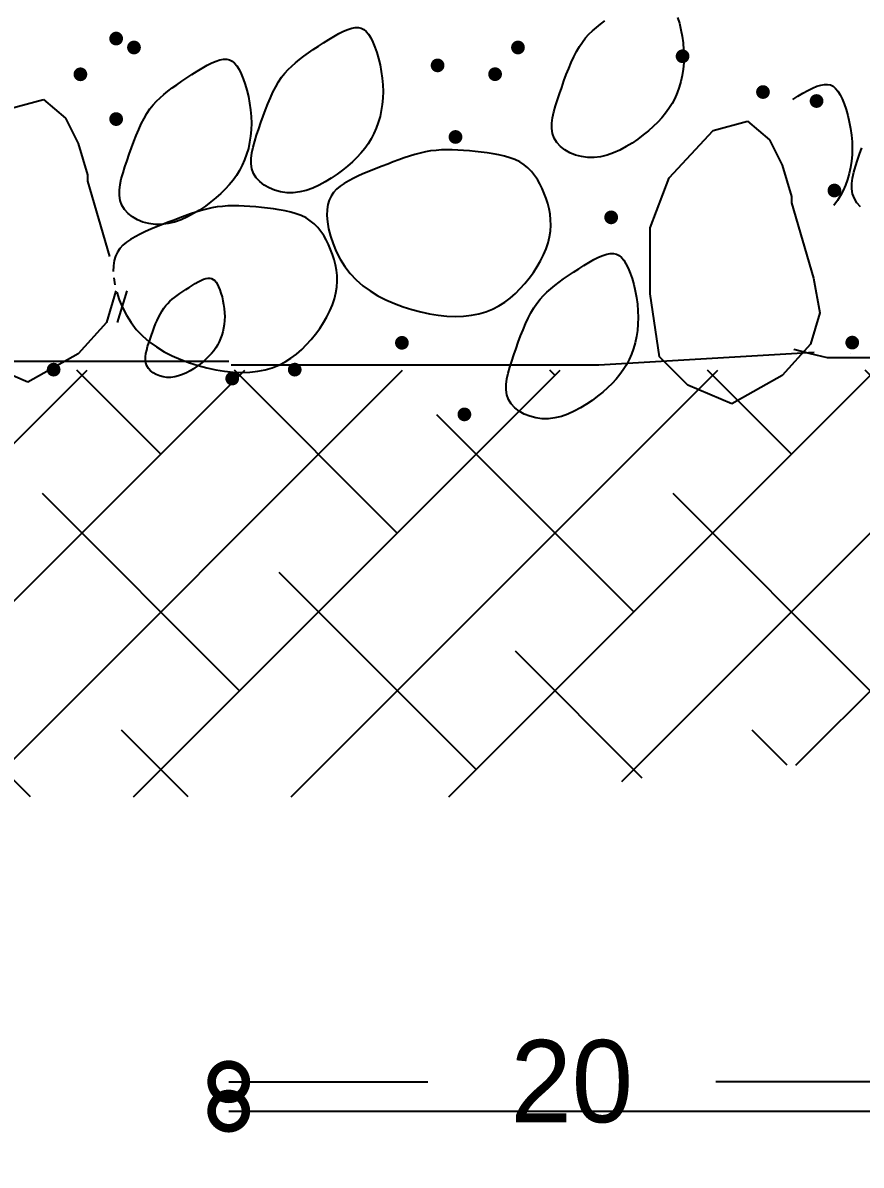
# Model space of a CAD drawing. Extents: x -6361 to -6309, y 575 to 701.
# Drawn here: x -6333.804 to -6332.582, y 651.851 to 653.515 of the extents above; entities that cross this region are included whole.
import ezdxf

# ---------------------------------------------------------------- set-up
doc = ezdxf.new("R2010")
doc.units = 0
doc.header["$MEASUREMENT"] = 0
doc.linetypes.add('CENTER', pattern=[2, 1.25, -0.25, 0.25, -0.25])
doc.layers.get('0').update_dxf_attribs({"linetype": 'CONTINUOUS'})
doc.layers.get('DEFPOINTS').update_dxf_attribs({"linetype": 'CONTINUOUS'})
for name, color, linetype in [('04', 1, 'CONTINUOUS'), ('HACTH', 8, 'CONTINUOUS'), ('SEC', 4, 'CONTINUOUS')]:
    doc.layers.add(name, color=color, linetype=linetype)
doc.dimstyles.new('OH', dxfattribs={"dimtxt": 0.12, "dimasz": 0.1, "dimexe": 0.09, "dimexo": 0.06, "dimgap": 0.1, "dimtad": 0, "dimzin": 0, "dimtxsty": 'STANDARD', "dimblk1": 'DOTSMALL', "dimblk2": 'DOTSMALL', "dimsah": 1, "dimcen": 0.09, "dimse1": 1, "dimse2": 1, "dimclrd": 8, "dimclre": 8, "dimclrt": 4, "dimazin": 3, "dimtfac": 1, "dimtix": 1, "dimtofl": 0, "dimtmove": 0, "dimatfit": 3, "dimtolj": 1, "dimtzin": 0})

# ---------------------------------------------------------------- blocks, each defined once
blk = doc.blocks.new('_DOTSMALL')
at = {"color": 0, "linetype": 'BYBLOCK', "const_width": 0.5}
blk.add_lwpolyline([(-0.0625, 0, 1), (0.0625, 0, 1)], format="xyb", close=True, dxfattribs=at)
blk = doc.blocks.new('*D34')
at = {"layer": 'DEFPOINTS', "color": 0}
for p in [(-6332.0034, 654.3015), (-6333.5034, 653.4015), (-6332.0034, 651.9294)]:
    blk.add_point(p, dxfattribs=at)
at = {"layer": 'HACTH', "color": 8}
for p, q in [((-6333.5034, 651.9294), (-6332.4293, 651.9294)), ((-6332.0034, 651.9294), (-6332.0493, 651.9294))]:
    blk.add_line(p, q, dxfattribs=at)
at = {"layer": 'HACTH', "color": 8, "xscale": 0.1, "yscale": 0.1, "zscale": 0.1, "rotation": 180}
blk.add_blockref('_DOTSMALL', (-6333.5034, 651.9294), dxfattribs=at)
at = {"layer": 'HACTH', "color": 8, "xscale": 0.1, "yscale": 0.1, "zscale": 0.1}
blk.add_blockref('_DOTSMALL', (-6332.0034, 651.9294), dxfattribs=at)
at = {"layer": 'HACTH', "color": 4, "insert": (-6332.2393, 651.9294), "char_height": 0.12, "attachment_point": 5}
blk.add_mtext('\\A1;10', dxfattribs=at)
blk = doc.blocks.new('*D35')
at = {"layer": 'DEFPOINTS', "color": 0}
for p in [(-6333.5034, 653.4015), (-6332.5034, 653.4015), (-6332.5034, 651.9722)]:
    blk.add_point(p, dxfattribs=at)
at = {"layer": 'HACTH', "color": 8}
for p, q in [((-6333.5034, 651.9722), (-6333.2134, 651.9722)), ((-6332.5034, 651.9722), (-6332.7934, 651.9722))]:
    blk.add_line(p, q, dxfattribs=at)
at = {"layer": 'HACTH', "color": 8, "xscale": 0.1, "yscale": 0.1, "zscale": 0.1, "rotation": 180}
blk.add_blockref('_DOTSMALL', (-6333.5034, 651.9722), dxfattribs=at)
at = {"layer": 'HACTH', "color": 8, "xscale": 0.1, "yscale": 0.1, "zscale": 0.1}
blk.add_blockref('_DOTSMALL', (-6332.5034, 651.9722), dxfattribs=at)
at = {"layer": 'HACTH', "color": 4, "insert": (-6333.0034, 651.9722), "char_height": 0.12, "attachment_point": 5}
blk.add_mtext('\\A1;20', dxfattribs=at)

msp = doc.modelspace()

# ---------------------------------------------------------------- hatches: boundary and pattern name
at = {"layer": 'HACTH'}
h = msp.add_hatch(dxfattribs=at)
h.set_pattern_fill('ANSI38', color=256, scale=1.3, style=0)
h.set_pattern_definition([(45, (-6568.46813, 648.74985), (-0.11490485, 0.11490485), []), (135, (-6568.46813, 648.74985), (-0.34471456, 0.11490485), [0.40625, -0.24375])])
h.paths.add_polyline_path([(-6331.4038, 652.9861), (-6331.7269, 652.6636), (-6331.9808, 652.5254), (-6332.0961, 652.5023), (-6332.3269, 652.4793), (-6332.6269, 652.4332), (-6332.7885, 652.4332), (-6333.0654, 652.3871), (-6338.4196, 652.3871), (-6338.4196, 653.0091), (-6333.0423, 653.0091), (-6332.4654, 653.0091), (-6332.05, 653.1013), (-6331.9346, 653.2395), (-6331.8192, 653.3777), (-6331.773, 653.0321)])

# ---------------------------------------------------------------- linework, layer by layer
at = {"layer": '04'}
for p, q in [((-6332.9642, 653.0168), (-6332.6501, 653.0352)), ((-6332.6309, 653.0267), (-6332.6554, 653.0328)), ((-6332.5635, 653.0267), (-6332.6309, 653.0267)), ((-6333.5034, 653.0217), (-6338.4353, 653.0217)), ((-6333.5, 653.0168), (-6333.149, 653.0168)), ((-6333.149, 653.0168), (-6332.9642, 653.0168))]:
    msp.add_line(p, q, dxfattribs=at)
at = {"layer": 'HACTH'}
for p, q in [((-6332.8491, 653.523), (-6332.8466, 653.5143)), ((-6333.3299, 653.5054), (-6333.3242, 653.5073)), ((-6333.3242, 653.5073), (-6333.3191, 653.5082)), ((-6333.3191, 653.5082), (-6333.3145, 653.5083)), ((-6333.3145, 653.5083), (-6333.3103, 653.5073)), ((-6333.3103, 653.5073), (-6333.3065, 653.5054)), ((-6332.9731, 653.5035), (-6332.9676, 653.5083)), ((-6332.9676, 653.5083), (-6332.9617, 653.513)), ((-6332.9617, 653.513), (-6332.9554, 653.5177)), ((-6332.8466, 653.5143), (-6332.8444, 653.505)), ((-6333.3653, 653.486), (-6333.3577, 653.4908)), ((-6333.3577, 653.4908), (-6333.3503, 653.4953)), ((-6333.3503, 653.4953), (-6333.3431, 653.4993)), ((-6333.3431, 653.4993), (-6333.3363, 653.5027)), ((-6333.3363, 653.5027), (-6333.3299, 653.5054)), ((-6333.3065, 653.5054), (-6333.3029, 653.5024)), ((-6333.3029, 653.5024), (-6333.2996, 653.4984)), ((-6333.2996, 653.4984), (-6333.2964, 653.4932)), ((-6333.2964, 653.4932), (-6333.2933, 653.4869)), ((-6332.9879, 653.487), (-6332.9832, 653.493)), ((-6332.9832, 653.493), (-6332.9783, 653.4984)), ((-6332.9783, 653.4984), (-6332.9731, 653.5035)), ((-6332.8444, 653.505), (-6332.8426, 653.4954)), ((-6332.8426, 653.4954), (-6332.8412, 653.4857)), ((-6333.3872, 653.4711), (-6333.3801, 653.476)), ((-6333.3801, 653.476), (-6333.3728, 653.4811)), ((-6333.3728, 653.4811), (-6333.3653, 653.486)), ((-6333.2933, 653.4869), (-6333.2903, 653.4797)), ((-6333.2903, 653.4797), (-6333.2875, 653.4716)), ((-6333.0005, 653.4655), (-6332.9965, 653.4733)), ((-6332.9965, 653.4733), (-6332.9923, 653.4805)), ((-6332.9923, 653.4805), (-6332.9879, 653.487)), ((-6332.8412, 653.4857), (-6332.8404, 653.4759)), ((-6332.8404, 653.4759), (-6332.8401, 653.4663)), ((-6333.535, 653.4531), (-6333.5282, 653.4565)), ((-6333.5282, 653.4565), (-6333.5219, 653.4592)), ((-6333.5219, 653.4592), (-6333.5162, 653.4611)), ((-6333.5162, 653.4611), (-6333.511, 653.462)), ((-6333.511, 653.462), (-6333.5064, 653.4621)), ((-6333.5064, 653.4621), (-6333.5022, 653.4611)), ((-6333.5022, 653.4611), (-6333.4984, 653.4592)), ((-6333.4984, 653.4592), (-6333.4948, 653.4562)), ((-6333.4948, 653.4562), (-6333.4915, 653.4522)), ((-6333.4115, 653.4521), (-6333.406, 653.4569)), ((-6333.406, 653.4569), (-6333.4001, 653.4616)), ((-6333.4001, 653.4616), (-6333.3939, 653.4663)), ((-6333.3939, 653.4663), (-6333.3872, 653.4711)), ((-6333.2875, 653.4716), (-6333.285, 653.4629)), ((-6333.285, 653.4629), (-6333.2828, 653.4537)), ((-6333.0079, 653.4485), (-6333.0043, 653.4572)), ((-6333.0043, 653.4572), (-6333.0005, 653.4655)), ((-6332.8403, 653.4568), (-6332.8412, 653.4475)), ((-6332.8401, 653.4663), (-6332.8403, 653.4568)), ((-6333.5647, 653.4349), (-6333.5572, 653.4399)), ((-6333.5572, 653.4399), (-6333.5496, 653.4446)), ((-6333.5496, 653.4446), (-6333.5422, 653.4491)), ((-6333.5422, 653.4491), (-6333.535, 653.4531)), ((-6333.4915, 653.4522), (-6333.4883, 653.447)), ((-6333.4883, 653.447), (-6333.4852, 653.4408)), ((-6333.4852, 653.4408), (-6333.4822, 653.4335)), ((-6333.4263, 653.4357), (-6333.4217, 653.4416)), ((-6333.4217, 653.4416), (-6333.4167, 653.447)), ((-6333.4167, 653.447), (-6333.4115, 653.4521)), ((-6333.2828, 653.4537), (-6333.281, 653.4441)), ((-6333.281, 653.4441), (-6333.2797, 653.4343)), ((-6333.0148, 653.4303), (-6333.0114, 653.4395)), ((-6333.0114, 653.4395), (-6333.0079, 653.4485)), ((-6332.8412, 653.4475), (-6332.8426, 653.4384)), ((-6333.5858, 653.4201), (-6333.5791, 653.4249)), ((-6333.5791, 653.4249), (-6333.572, 653.4298)), ((-6333.572, 653.4298), (-6333.5647, 653.4349)), ((-6333.4822, 653.4335), (-6333.4794, 653.4254)), ((-6333.4794, 653.4254), (-6333.4769, 653.4167)), ((-6333.4349, 653.4219), (-6333.4307, 653.4291)), ((-6333.4307, 653.4291), (-6333.4263, 653.4357)), ((-6333.2797, 653.4343), (-6333.2788, 653.4246)), ((-6333.2788, 653.4246), (-6333.2785, 653.4149)), ((-6333.0181, 653.421), (-6333.0148, 653.4303)), ((-6332.8445, 653.4296), (-6332.8469, 653.4211)), ((-6332.8426, 653.4384), (-6332.8445, 653.4296)), ((-6332.646, 653.4226), (-6332.6403, 653.4244)), ((-6332.6403, 653.4244), (-6332.6352, 653.4254)), ((-6332.6352, 653.4254), (-6332.6306, 653.4254)), ((-6332.6306, 653.4254), (-6332.6264, 653.4245)), ((-6332.6264, 653.4245), (-6332.6225, 653.4225)), ((-6333.592, 653.4154), (-6333.5858, 653.4201)), ((-6333.4769, 653.4167), (-6333.4747, 653.4075)), ((-6333.4747, 653.4075), (-6333.4729, 653.3979)), ((-6333.4427, 653.4058), (-6333.4389, 653.4141)), ((-6333.4389, 653.4141), (-6333.4349, 653.4219)), ((-6333.2785, 653.4149), (-6333.2788, 653.4054)), ((-6333.0244, 653.4028), (-6333.0213, 653.4118)), ((-6333.0213, 653.4118), (-6333.0181, 653.421)), ((-6332.8499, 653.4129), (-6332.8533, 653.405)), ((-6332.8469, 653.4211), (-6332.8499, 653.4129)), ((-6332.6814, 653.4032), (-6332.6738, 653.408)), ((-6332.6738, 653.408), (-6332.6664, 653.4124)), ((-6332.6664, 653.4124), (-6332.6592, 653.4164)), ((-6332.6592, 653.4164), (-6332.6523, 653.4199)), ((-6332.6523, 653.4199), (-6332.646, 653.4226)), ((-6332.6225, 653.4225), (-6332.619, 653.4195)), ((-6332.619, 653.4195), (-6332.6156, 653.4155)), ((-6332.6156, 653.4155), (-6332.6124, 653.4103)), ((-6332.6124, 653.4103), (-6332.6093, 653.4041)), ((-6333.8238, 653.3898), (-6333.7734, 653.4035)), ((-6333.7734, 653.4035), (-6333.7413, 653.376)), ((-6333.4729, 653.3979), (-6333.4716, 653.3881)), ((-6333.4499, 653.3881), (-6333.4464, 653.3971)), ((-6333.4464, 653.3971), (-6333.4427, 653.4058)), ((-6333.2796, 653.3961), (-6333.281, 653.3871)), ((-6333.2788, 653.4054), (-6333.2796, 653.3961)), ((-6333.0296, 653.3852), (-6333.0272, 653.3939)), ((-6333.0272, 653.3939), (-6333.0244, 653.4028)), ((-6332.8618, 653.3902), (-6332.8668, 653.3832)), ((-6332.8573, 653.3974), (-6332.8618, 653.3902)), ((-6332.8533, 653.405), (-6332.8573, 653.3974)), ((-6332.6093, 653.4041), (-6332.6064, 653.3968)), ((-6332.6064, 653.3968), (-6332.6036, 653.3888)), ((-6333.7413, 653.376), (-6333.723, 653.3394)), ((-6333.6308, 653.3679), (-6333.6268, 653.3757)), ((-6333.6268, 653.3757), (-6333.6226, 653.3829)), ((-6333.4716, 653.3881), (-6333.4707, 653.3784)), ((-6333.4707, 653.3784), (-6333.4704, 653.3687)), ((-6333.4565, 653.3697), (-6333.4533, 653.3789)), ((-6333.4533, 653.3789), (-6333.4499, 653.3881)), ((-6333.2829, 653.3783), (-6333.2854, 653.3697)), ((-6333.281, 653.3871), (-6333.2829, 653.3783)), ((-6333.0324, 653.3688), (-6333.0314, 653.3768)), ((-6333.0314, 653.3768), (-6333.0296, 653.3852)), ((-6332.8722, 653.3766), (-6332.8782, 653.3701)), ((-6332.8668, 653.3832), (-6332.8722, 653.3766)), ((-6332.6036, 653.3888), (-6332.6011, 653.38)), ((-6332.6011, 653.38), (-6332.5989, 653.3708)), ((-6333.6383, 653.3509), (-6333.6346, 653.3596)), ((-6333.6346, 653.3596), (-6333.6308, 653.3679)), ((-6333.4707, 653.3592), (-6333.4715, 653.35)), ((-6333.4704, 653.3687), (-6333.4707, 653.3592)), ((-6333.4628, 653.3514), (-6333.4597, 653.3605)), ((-6333.4597, 653.3605), (-6333.4565, 653.3697)), ((-6333.2883, 653.3615), (-6333.2918, 653.3536)), ((-6333.2854, 653.3697), (-6333.2883, 653.3615)), ((-6333.0324, 653.3611), (-6333.0324, 653.3688)), ((-6333.0313, 653.3538), (-6333.0324, 653.3611)), ((-6332.8917, 653.3576), (-6332.8991, 653.3516)), ((-6332.8847, 653.3638), (-6332.8917, 653.3576)), ((-6332.8782, 653.3701), (-6332.8847, 653.3638)), ((-6332.8616, 653.2894), (-6332.7975, 653.358)), ((-6332.7975, 653.358), (-6332.7471, 653.3718)), ((-6332.7471, 653.3718), (-6332.715, 653.3443)), ((-6332.5989, 653.3708), (-6332.5971, 653.3612)), ((-6332.5971, 653.3612), (-6332.5957, 653.3515)), ((-6333.6452, 653.3327), (-6333.6418, 653.3419)), ((-6333.6418, 653.3419), (-6333.6383, 653.3509)), ((-6333.4729, 653.3409), (-6333.4748, 653.3321)), ((-6333.4715, 653.35), (-6333.4729, 653.3409)), ((-6333.468, 653.3339), (-6333.4656, 653.3425)), ((-6333.4656, 653.3425), (-6333.4628, 653.3514)), ((-6333.2958, 653.3461), (-6333.3002, 653.3388)), ((-6333.2918, 653.3536), (-6333.2958, 653.3461)), ((-6333.0289, 653.347), (-6333.0313, 653.3538)), ((-6333.025, 653.3407), (-6333.0289, 653.347)), ((-6333.0199, 653.335), (-6333.025, 653.3407)), ((-6332.9155, 653.3399), (-6332.9243, 653.3346)), ((-6332.9071, 653.3456), (-6332.9155, 653.3399)), ((-6332.8991, 653.3516), (-6332.9071, 653.3456)), ((-6332.715, 653.3443), (-6332.6967, 653.3077)), ((-6332.5957, 653.3515), (-6332.5949, 653.3417)), ((-6332.5949, 653.3417), (-6332.5946, 653.332)), ((-6333.723, 653.3394), (-6333.7093, 653.2936)), ((-6333.6516, 653.3143), (-6333.6484, 653.3235)), ((-6333.6484, 653.3235), (-6333.6452, 653.3327)), ((-6333.4773, 653.3235), (-6333.4802, 653.3153)), ((-6333.4748, 653.3321), (-6333.4773, 653.3235)), ((-6333.4708, 653.3174), (-6333.4698, 653.3255)), ((-6333.4698, 653.3255), (-6333.468, 653.3339)), ((-6333.3107, 653.3252), (-6333.3166, 653.3187)), ((-6333.3052, 653.3319), (-6333.3107, 653.3252)), ((-6333.3002, 653.3388), (-6333.3052, 653.3319)), ((-6333.2321, 653.3231), (-6333.2398, 653.3207)), ((-6333.2244, 653.3252), (-6333.2321, 653.3231)), ((-6333.2168, 653.3269), (-6333.2244, 653.3252)), ((-6333.2091, 653.3283), (-6333.2168, 653.3269)), ((-6333.2013, 653.3292), (-6333.2091, 653.3283)), ((-6333.1934, 653.3298), (-6333.2013, 653.3292)), ((-6333.1855, 653.33), (-6333.1934, 653.3298)), ((-6333.1775, 653.3299), (-6333.1855, 653.33)), ((-6333.1693, 653.3296), (-6333.1775, 653.3299)), ((-6333.1611, 653.329), (-6333.1693, 653.3296)), ((-6333.1527, 653.3283), (-6333.1611, 653.329)), ((-6333.1442, 653.3275), (-6333.1527, 653.3283)), ((-6333.1355, 653.3266), (-6333.1442, 653.3275)), ((-6333.1268, 653.3256), (-6333.1355, 653.3266)), ((-6333.1182, 653.3243), (-6333.1268, 653.3256)), ((-6333.1097, 653.3228), (-6333.1182, 653.3243)), ((-6333.0135, 653.3299), (-6333.0199, 653.335)), ((-6333.0062, 653.3257), (-6333.0135, 653.3299)), ((-6332.9981, 653.3224), (-6333.0062, 653.3257)), ((-6332.9426, 653.3256), (-6332.952, 653.3223)), ((-6332.9333, 653.3297), (-6332.9426, 653.3256)), ((-6332.9243, 653.3346), (-6332.9333, 653.3297)), ((-6332.5946, 653.332), (-6332.5949, 653.3226)), ((-6332.587, 653.3147), (-6332.5839, 653.3238)), ((-6332.5839, 653.3238), (-6332.5807, 653.333)), ((-6333.6547, 653.3052), (-6333.6516, 653.3143)), ((-6333.4837, 653.3074), (-6333.4877, 653.2999)), ((-6333.4802, 653.3153), (-6333.4837, 653.3074)), ((-6333.4709, 653.3097), (-6333.4708, 653.3174)), ((-6333.4698, 653.3025), (-6333.4709, 653.3097)), ((-6333.3301, 653.3063), (-6333.3376, 653.3002)), ((-6333.3231, 653.3124), (-6333.3301, 653.3063)), ((-6333.3166, 653.3187), (-6333.3231, 653.3124)), ((-6333.2717, 653.3092), (-6333.28, 653.306)), ((-6333.2635, 653.3123), (-6333.2717, 653.3092)), ((-6333.2554, 653.3153), (-6333.2635, 653.3123)), ((-6333.2476, 653.3181), (-6333.2554, 653.3153)), ((-6333.2398, 653.3207), (-6333.2476, 653.3181)), ((-6333.1015, 653.3208), (-6333.1097, 653.3228)), ((-6333.0936, 653.3185), (-6333.1015, 653.3208)), ((-6333.0862, 653.3157), (-6333.0936, 653.3185)), ((-6333.0793, 653.3123), (-6333.0862, 653.3157)), ((-6333.073, 653.3082), (-6333.0793, 653.3123)), ((-6333.0673, 653.3036), (-6333.073, 653.3082)), ((-6332.9894, 653.3201), (-6332.9981, 653.3224)), ((-6332.9803, 653.3188), (-6332.9894, 653.3201)), ((-6332.9709, 653.3188), (-6332.9803, 653.3188)), ((-6332.9614, 653.32), (-6332.9709, 653.3188)), ((-6332.952, 653.3223), (-6332.9614, 653.32)), ((-6332.6967, 653.3077), (-6332.6829, 653.2619)), ((-6332.5957, 653.3133), (-6332.5971, 653.3042)), ((-6332.5949, 653.3226), (-6332.5957, 653.3133)), ((-6332.5898, 653.3058), (-6332.587, 653.3147)), ((-6333.7093, 653.2936), (-6333.7093, 653.2845)), ((-6333.66, 653.2877), (-6333.6575, 653.2963)), ((-6333.6575, 653.2963), (-6333.6547, 653.3052)), ((-6333.4921, 653.2926), (-6333.4971, 653.2857)), ((-6333.4877, 653.2999), (-6333.4921, 653.2926)), ((-6333.4674, 653.2956), (-6333.4698, 653.3025)), ((-6333.4635, 653.2893), (-6333.4674, 653.2956)), ((-6333.3456, 653.2943), (-6333.3539, 653.2885)), ((-6333.3376, 653.3002), (-6333.3456, 653.2943)), ((-6333.3134, 653.2924), (-6333.3211, 653.2887)), ((-6333.3053, 653.296), (-6333.3134, 653.2924)), ((-6333.297, 653.2994), (-6333.3053, 653.296)), ((-6333.2885, 653.3028), (-6333.297, 653.2994)), ((-6333.28, 653.306), (-6333.2885, 653.3028)), ((-6333.0622, 653.2984), (-6333.0673, 653.3036)), ((-6333.0576, 653.2928), (-6333.0622, 653.2984)), ((-6333.0535, 653.2867), (-6333.0576, 653.2928)), ((-6332.599, 653.2954), (-6332.6014, 653.2869)), ((-6332.5971, 653.3042), (-6332.599, 653.2954)), ((-6332.594, 653.2888), (-6332.5922, 653.2972)), ((-6332.5922, 653.2972), (-6332.5898, 653.3058)), ((-6333.7093, 653.2845), (-6333.6772, 653.1746)), ((-6333.6628, 653.2712), (-6333.6617, 653.2793)), ((-6333.6617, 653.2793), (-6333.66, 653.2877)), ((-6333.5026, 653.279), (-6333.5086, 653.2725)), ((-6333.4971, 653.2857), (-6333.5026, 653.279)), ((-6333.4583, 653.2836), (-6333.4635, 653.2893)), ((-6333.452, 653.2786), (-6333.4583, 653.2836)), ((-6333.4446, 653.2744), (-6333.452, 653.2786)), ((-6333.4366, 653.271), (-6333.4446, 653.2744)), ((-6333.381, 653.2742), (-6333.3904, 653.2709)), ((-6333.3717, 653.2784), (-6333.381, 653.2742)), ((-6333.3627, 653.2832), (-6333.3717, 653.2784)), ((-6333.3539, 653.2885), (-6333.3627, 653.2832)), ((-6333.341, 653.2769), (-6333.3461, 653.2725)), ((-6333.335, 653.281), (-6333.341, 653.2769)), ((-6333.3284, 653.2849), (-6333.335, 653.281)), ((-6333.3211, 653.2887), (-6333.3284, 653.2849)), ((-6333.0498, 653.2803), (-6333.0535, 653.2867)), ((-6333.0464, 653.2735), (-6333.0498, 653.2803)), ((-6333.0434, 653.2665), (-6333.0464, 653.2735)), ((-6332.8891, 653.2161), (-6332.8616, 653.2894)), ((-6332.6044, 653.2786), (-6332.6079, 653.2707)), ((-6332.6014, 653.2869), (-6332.6044, 653.2786)), ((-6332.5951, 653.2731), (-6332.595, 653.2807)), ((-6332.594, 653.2658), (-6332.5951, 653.2731)), ((-6332.595, 653.2807), (-6332.594, 653.2888)), ((-6333.6628, 653.2635), (-6333.6628, 653.2712)), ((-6333.6617, 653.2563), (-6333.6628, 653.2635)), ((-6333.522, 653.2601), (-6333.5295, 653.254)), ((-6333.515, 653.2662), (-6333.522, 653.2601)), ((-6333.5086, 653.2725), (-6333.515, 653.2662)), ((-6333.4279, 653.2687), (-6333.4366, 653.271)), ((-6333.4187, 653.2675), (-6333.4279, 653.2687)), ((-6333.4093, 653.2674), (-6333.4187, 653.2675)), ((-6333.3999, 653.2686), (-6333.4093, 653.2674)), ((-6333.3904, 653.2709), (-6333.3999, 653.2686)), ((-6333.357, 653.2567), (-6333.359, 653.2502)), ((-6333.3542, 653.2626), (-6333.357, 653.2567)), ((-6333.3506, 653.2678), (-6333.3542, 653.2626)), ((-6333.3461, 653.2725), (-6333.3506, 653.2678)), ((-6333.0407, 653.2592), (-6333.0434, 653.2665)), ((-6333.0383, 653.2518), (-6333.0407, 653.2592)), ((-6332.6829, 653.2619), (-6332.6829, 653.2527)), ((-6332.6118, 653.2632), (-6332.6163, 653.256)), ((-6332.6079, 653.2707), (-6332.6118, 653.2632)), ((-6332.5915, 653.259), (-6332.594, 653.2658)), ((-6332.5877, 653.2526), (-6332.5915, 653.259)), ((-6333.6593, 653.2494), (-6333.6617, 653.2563)), ((-6333.6554, 653.2431), (-6333.6593, 653.2494)), ((-6333.6502, 653.2374), (-6333.6554, 653.2431)), ((-6333.5459, 653.2423), (-6333.5546, 653.237)), ((-6333.5435, 653.2415), (-6333.5512, 653.2392)), ((-6333.5375, 653.2481), (-6333.5459, 653.2423)), ((-6333.5359, 653.2436), (-6333.5435, 653.2415)), ((-6333.5295, 653.254), (-6333.5375, 653.2481)), ((-6333.5282, 653.2454), (-6333.5359, 653.2436)), ((-6333.5205, 653.2467), (-6333.5282, 653.2454)), ((-6333.5127, 653.2476), (-6333.5205, 653.2467)), ((-6333.5049, 653.2482), (-6333.5127, 653.2476)), ((-6333.497, 653.2484), (-6333.5049, 653.2482)), ((-6333.4889, 653.2483), (-6333.497, 653.2484)), ((-6333.4808, 653.248), (-6333.4889, 653.2483)), ((-6333.4725, 653.2475), (-6333.4808, 653.248)), ((-6333.4641, 653.2468), (-6333.4725, 653.2475)), ((-6333.4556, 653.2459), (-6333.4641, 653.2468)), ((-6333.447, 653.245), (-6333.4556, 653.2459)), ((-6333.4383, 653.244), (-6333.447, 653.245)), ((-6333.4297, 653.2427), (-6333.4383, 653.244)), ((-6333.4212, 653.2412), (-6333.4297, 653.2427)), ((-6333.4129, 653.2393), (-6333.4212, 653.2412)), ((-6333.36, 653.2428), (-6333.3602, 653.2344)), ((-6333.359, 653.2502), (-6333.36, 653.2428)), ((-6333.0364, 653.2441), (-6333.0383, 653.2518)), ((-6333.035, 653.2363), (-6333.0364, 653.2441)), ((-6332.6829, 653.2527), (-6332.6509, 653.1429)), ((-6332.6163, 653.256), (-6332.6213, 653.249)), ((-6332.5825, 653.2469), (-6332.5877, 653.2526)), ((-6333.6439, 653.2324), (-6333.6502, 653.2374)), ((-6333.6366, 653.2282), (-6333.6439, 653.2324)), ((-6333.6285, 653.2248), (-6333.6366, 653.2282)), ((-6333.6198, 653.2225), (-6333.6285, 653.2248)), ((-6333.5915, 653.2244), (-6333.6, 653.2212)), ((-6333.5823, 653.2247), (-6333.5918, 653.2224)), ((-6333.5831, 653.2276), (-6333.5915, 653.2244)), ((-6333.5749, 653.2307), (-6333.5831, 653.2276)), ((-6333.5729, 653.228), (-6333.5823, 653.2247)), ((-6333.5669, 653.2337), (-6333.5749, 653.2307)), ((-6333.5637, 653.2322), (-6333.5729, 653.228)), ((-6333.559, 653.2365), (-6333.5669, 653.2337)), ((-6333.5546, 653.237), (-6333.5637, 653.2322)), ((-6333.5512, 653.2392), (-6333.559, 653.2365)), ((-6333.4051, 653.2369), (-6333.4129, 653.2393)), ((-6333.3976, 653.2341), (-6333.4051, 653.2369)), ((-6333.3907, 653.2307), (-6333.3976, 653.2341)), ((-6333.3845, 653.2267), (-6333.3907, 653.2307)), ((-6333.3788, 653.222), (-6333.3845, 653.2267)), ((-6333.3602, 653.2344), (-6333.3595, 653.2251)), ((-6333.3595, 653.2251), (-6333.3578, 653.2149)), ((-6333.0342, 653.2282), (-6333.035, 653.2363)), ((-6333.034, 653.22), (-6333.0342, 653.2282)), ((-6333.6326, 653.2071), (-6333.6398, 653.2033)), ((-6333.6249, 653.2108), (-6333.6326, 653.2071)), ((-6333.6168, 653.2144), (-6333.6249, 653.2108)), ((-6333.6106, 653.2213), (-6333.6198, 653.2225)), ((-6333.6085, 653.2178), (-6333.6168, 653.2144)), ((-6333.6012, 653.2212), (-6333.6106, 653.2213)), ((-6333.6, 653.2212), (-6333.6085, 653.2178)), ((-6333.5918, 653.2224), (-6333.6012, 653.2212)), ((-6333.3737, 653.2169), (-6333.3788, 653.222)), ((-6333.3691, 653.2112), (-6333.3737, 653.2169)), ((-6333.3649, 653.2052), (-6333.3691, 653.2112)), ((-6333.3578, 653.2149), (-6333.3551, 653.2041)), ((-6333.0358, 653.2032), (-6333.0345, 653.2117)), ((-6333.0345, 653.2117), (-6333.034, 653.22)), ((-6332.8891, 653.12), (-6332.8891, 653.2161)), ((-6333.6576, 653.191), (-6333.662, 653.1862)), ((-6333.6524, 653.1953), (-6333.6576, 653.191)), ((-6333.6465, 653.1994), (-6333.6524, 653.1953)), ((-6333.6398, 653.2033), (-6333.6465, 653.1994)), ((-6333.3612, 653.1987), (-6333.3649, 653.2052)), ((-6333.3579, 653.1919), (-6333.3612, 653.1987)), ((-6333.3549, 653.1849), (-6333.3579, 653.1919)), ((-6333.3551, 653.2041), (-6333.3514, 653.193)), ((-6333.3514, 653.193), (-6333.3468, 653.1817)), ((-6333.0408, 653.1858), (-6333.0379, 653.1945)), ((-6333.0379, 653.1945), (-6333.0358, 653.2032)), ((-6333.6685, 653.1752), (-6333.6704, 653.1686)), ((-6333.6657, 653.181), (-6333.6685, 653.1752)), ((-6333.662, 653.1862), (-6333.6657, 653.181)), ((-6333.3521, 653.1777), (-6333.3549, 653.1849)), ((-6333.3498, 653.1702), (-6333.3521, 653.1777)), ((-6333.3468, 653.1817), (-6333.3411, 653.1706)), ((-6333.0488, 653.1684), (-6333.0445, 653.1771)), ((-6333.0445, 653.1771), (-6333.0408, 653.1858)), ((-6332.9712, 653.17), (-6332.9643, 653.1734)), ((-6332.9643, 653.1734), (-6332.958, 653.1761)), ((-6332.958, 653.1761), (-6332.9523, 653.1779)), ((-6332.9523, 653.1779), (-6332.9472, 653.1789)), ((-6332.9472, 653.1789), (-6332.9426, 653.1789)), ((-6332.9426, 653.1789), (-6332.9384, 653.178)), ((-6332.9384, 653.178), (-6332.9345, 653.1761)), ((-6332.9345, 653.1761), (-6332.931, 653.1731)), ((-6332.931, 653.1731), (-6332.9276, 653.169)), ((-6333.6715, 653.1612), (-6333.6717, 653.1529)), ((-6333.6704, 653.1686), (-6333.6715, 653.1612)), ((-6333.3479, 653.1625), (-6333.3498, 653.1702)), ((-6333.3465, 653.1547), (-6333.3479, 653.1625)), ((-6333.3411, 653.1706), (-6333.3344, 653.1599)), ((-6333.3344, 653.1599), (-6333.3266, 653.1498)), ((-6333.0593, 653.1514), (-6333.0538, 653.1598)), ((-6333.0538, 653.1598), (-6333.0488, 653.1684)), ((-6333.0009, 653.1517), (-6332.9933, 653.1567)), ((-6332.9933, 653.1567), (-6332.9858, 653.1615)), ((-6332.9858, 653.1615), (-6332.9784, 653.166)), ((-6332.9784, 653.166), (-6332.9712, 653.17)), ((-6332.9276, 653.169), (-6332.9244, 653.1639)), ((-6332.9244, 653.1639), (-6332.9213, 653.1576)), ((-6332.9213, 653.1576), (-6332.9184, 653.1504)), ((-6333.6709, 653.1435), (-6333.6692, 653.1333)), ((-6333.5439, 653.1396), (-6333.5402, 653.1413)), ((-6333.5402, 653.1413), (-6333.5367, 653.1424)), ((-6333.5367, 653.1424), (-6333.5337, 653.1429)), ((-6333.5337, 653.1429), (-6333.5309, 653.143)), ((-6333.5309, 653.143), (-6333.5284, 653.1424)), ((-6333.5284, 653.1424), (-6333.5261, 653.1412)), ((-6333.5261, 653.1412), (-6333.5239, 653.1394)), ((-6333.3456, 653.1467), (-6333.3465, 653.1547)), ((-6333.3454, 653.1385), (-6333.3456, 653.1467)), ((-6333.3266, 653.1498), (-6333.3178, 653.1405)), ((-6333.3178, 653.1405), (-6333.308, 653.132)), ((-6333.0716, 653.1353), (-6333.0653, 653.1432)), ((-6333.0653, 653.1432), (-6333.0593, 653.1514)), ((-6333.0219, 653.137), (-6333.0153, 653.1418)), ((-6333.0153, 653.1418), (-6333.0082, 653.1467)), ((-6333.0082, 653.1467), (-6333.0009, 653.1517)), ((-6332.9184, 653.1504), (-6332.9156, 653.1423)), ((-6332.9156, 653.1423), (-6332.9131, 653.1336)), ((-6332.6509, 653.1429), (-6332.6417, 653.0925)), ((-6333.6681, 653.1243), (-6333.6818, 653.0785)), ((-6333.6521, 653.1243), (-6333.6658, 653.0785)), ((-6333.5745, 653.1207), (-6333.5703, 653.1236)), ((-6333.5703, 653.1236), (-6333.5659, 653.1266)), ((-6333.5659, 653.1266), (-6333.5613, 653.1296)), ((-6333.5613, 653.1296), (-6333.5568, 653.1325)), ((-6333.5568, 653.1325), (-6333.5523, 653.1352)), ((-6333.5523, 653.1352), (-6333.548, 653.1376)), ((-6333.548, 653.1376), (-6333.5439, 653.1396)), ((-6333.5239, 653.1394), (-6333.5219, 653.137)), ((-6333.5219, 653.137), (-6333.52, 653.1339)), ((-6333.52, 653.1339), (-6333.5181, 653.1302)), ((-6333.5181, 653.1302), (-6333.5164, 653.1258)), ((-6333.5164, 653.1258), (-6333.5147, 653.121)), ((-6333.3472, 653.1216), (-6333.3459, 653.1301)), ((-6333.3459, 653.1301), (-6333.3454, 653.1385)), ((-6333.308, 653.132), (-6333.2974, 653.1243)), ((-6333.2974, 653.1243), (-6333.2862, 653.1174)), ((-6333.0856, 653.1206), (-6333.0784, 653.1277)), ((-6333.0784, 653.1277), (-6333.0716, 653.1353)), ((-6333.0396, 653.1228), (-6333.0341, 653.1276)), ((-6333.0341, 653.1276), (-6333.0282, 653.1323)), ((-6333.0282, 653.1323), (-6333.0219, 653.137)), ((-6332.9131, 653.1336), (-6332.9109, 653.1243)), ((-6332.9109, 653.1243), (-6332.9091, 653.1148)), ((-6333.6665, 653.1225), (-6333.6629, 653.1114)), ((-6333.6629, 653.1114), (-6333.6582, 653.1001)), ((-6333.5922, 653.1062), (-6333.5891, 653.1093)), ((-6333.5891, 653.1093), (-6333.5858, 653.1122)), ((-6333.5858, 653.1122), (-6333.5823, 653.115)), ((-6333.5823, 653.115), (-6333.5785, 653.1178)), ((-6333.5785, 653.1178), (-6333.5745, 653.1207)), ((-6333.5147, 653.121), (-6333.5132, 653.1157)), ((-6333.5132, 653.1157), (-6333.5119, 653.1102)), ((-6333.5119, 653.1102), (-6333.5108, 653.1044)), ((-6333.3523, 653.1042), (-6333.3494, 653.1129)), ((-6333.3494, 653.1129), (-6333.3472, 653.1216)), ((-6333.2862, 653.1174), (-6333.2743, 653.1113)), ((-6333.2743, 653.1113), (-6333.262, 653.1059)), ((-6333.1098, 653.1026), (-6333.1012, 653.108)), ((-6333.1012, 653.108), (-6333.0932, 653.114)), ((-6333.0932, 653.114), (-6333.0856, 653.1206)), ((-6333.0544, 653.1063), (-6333.0497, 653.1123)), ((-6333.0497, 653.1123), (-6333.0448, 653.1177)), ((-6333.0448, 653.1177), (-6333.0396, 653.1228)), ((-6332.9091, 653.1148), (-6332.9077, 653.105)), ((-6332.8753, 653.0285), (-6332.8891, 653.12)), ((-6333.6582, 653.1001), (-6333.6526, 653.089)), ((-6333.6055, 653.0865), (-6333.6031, 653.0912)), ((-6333.6031, 653.0912), (-6333.6006, 653.0955)), ((-6333.6006, 653.0955), (-6333.598, 653.0994)), ((-6333.598, 653.0994), (-6333.5952, 653.103)), ((-6333.5952, 653.103), (-6333.5922, 653.1062)), ((-6333.5108, 653.1044), (-6333.51, 653.0986)), ((-6333.51, 653.0986), (-6333.5095, 653.0927)), ((-6333.5095, 653.0927), (-6333.5093, 653.0869)), ((-6333.3603, 653.0868), (-6333.356, 653.0955)), ((-6333.356, 653.0955), (-6333.3523, 653.1042)), ((-6333.262, 653.1059), (-6333.2494, 653.1012)), ((-6333.2494, 653.1012), (-6333.2365, 653.0971)), ((-6333.2365, 653.0971), (-6333.2236, 653.0937)), ((-6333.2236, 653.0937), (-6333.2108, 653.091)), ((-6333.2108, 653.091), (-6333.198, 653.089)), ((-6333.1497, 653.0889), (-6333.1388, 653.091)), ((-6333.1388, 653.091), (-6333.1286, 653.0941)), ((-6333.1286, 653.0941), (-6333.1189, 653.0979)), ((-6333.1189, 653.0979), (-6333.1098, 653.1026)), ((-6333.067, 653.0848), (-6333.063, 653.0926)), ((-6333.063, 653.0926), (-6333.0588, 653.0998)), ((-6333.0588, 653.0998), (-6333.0544, 653.1063)), ((-6332.9077, 653.105), (-6332.9069, 653.0952)), ((-6332.9069, 653.0952), (-6332.9066, 653.0856)), ((-6332.6417, 653.0925), (-6332.6555, 653.0468)), ((-6333.6818, 653.0785), (-6333.723, 653.0327)), ((-6333.6526, 653.089), (-6333.6458, 653.0783)), ((-6333.6458, 653.0783), (-6333.6381, 653.0682)), ((-6333.6121, 653.0709), (-6333.61, 653.0763)), ((-6333.61, 653.0763), (-6333.6078, 653.0815)), ((-6333.6078, 653.0815), (-6333.6055, 653.0865)), ((-6333.51, 653.0757), (-6333.5108, 653.0702)), ((-6333.5095, 653.0813), (-6333.51, 653.0757)), ((-6333.5093, 653.0869), (-6333.5095, 653.0813)), ((-6333.3707, 653.0698), (-6333.3652, 653.0782)), ((-6333.3652, 653.0782), (-6333.3603, 653.0868)), ((-6333.198, 653.089), (-6333.1854, 653.0878)), ((-6333.1854, 653.0878), (-6333.1731, 653.0873)), ((-6333.1731, 653.0873), (-6333.1612, 653.0877)), ((-6333.1612, 653.0877), (-6333.1497, 653.0889)), ((-6333.0744, 653.0678), (-6333.0708, 653.0765)), ((-6333.0708, 653.0765), (-6333.067, 653.0848)), ((-6332.9069, 653.0761), (-6332.9077, 653.0668)), ((-6332.9066, 653.0856), (-6332.9069, 653.0761)), ((-6333.6381, 653.0682), (-6333.6293, 653.0589)), ((-6333.6293, 653.0589), (-6333.6195, 653.0504)), ((-6333.618, 653.0543), (-6333.6161, 653.0598)), ((-6333.6161, 653.0598), (-6333.6141, 653.0654)), ((-6333.6141, 653.0654), (-6333.6121, 653.0709)), ((-6333.5134, 653.0598), (-6333.5152, 653.0549)), ((-6333.5119, 653.065), (-6333.5134, 653.0598)), ((-6333.5108, 653.0702), (-6333.5119, 653.065)), ((-6333.3831, 653.0537), (-6333.3767, 653.0616)), ((-6333.3767, 653.0616), (-6333.3707, 653.0698)), ((-6333.0813, 653.0496), (-6333.0779, 653.0588)), ((-6333.0779, 653.0588), (-6333.0744, 653.0678)), ((-6332.9091, 653.0578), (-6332.911, 653.0489)), ((-6332.9077, 653.0668), (-6332.9091, 653.0578)), ((-6333.623, 653.0383), (-6333.6216, 653.0435)), ((-6333.6216, 653.0435), (-6333.6199, 653.0488)), ((-6333.6199, 653.0488), (-6333.618, 653.0543)), ((-6333.6195, 653.0504), (-6333.6089, 653.0428)), ((-6333.6089, 653.0428), (-6333.5976, 653.0359)), ((-6333.5223, 653.0413), (-6333.5253, 653.0371)), ((-6333.5196, 653.0456), (-6333.5223, 653.0413)), ((-6333.5172, 653.0502), (-6333.5196, 653.0456)), ((-6333.5152, 653.0549), (-6333.5172, 653.0502)), ((-6333.397, 653.0391), (-6333.3899, 653.0462)), ((-6333.3899, 653.0462), (-6333.3831, 653.0537)), ((-6333.0878, 653.0311), (-6333.0846, 653.0404)), ((-6333.0846, 653.0404), (-6333.0813, 653.0496)), ((-6332.9134, 653.0404), (-6332.9164, 653.0322)), ((-6332.911, 653.0489), (-6332.9134, 653.0404)), ((-6332.6555, 653.0468), (-6332.6967, 653.001)), ((-6333.723, 653.0327), (-6333.7963, 652.9915)), ((-6333.6247, 653.0285), (-6333.6241, 653.0333)), ((-6333.6247, 653.0238), (-6333.6247, 653.0285)), ((-6333.6241, 653.0195), (-6333.6247, 653.0238)), ((-6333.6241, 653.0333), (-6333.623, 653.0383)), ((-6333.5976, 653.0359), (-6333.5858, 653.0297)), ((-6333.5858, 653.0297), (-6333.5734, 653.0243)), ((-6333.5734, 653.0243), (-6333.5608, 653.0196)), ((-6333.5361, 653.0254), (-6333.5402, 653.0218)), ((-6333.5322, 653.0292), (-6333.5361, 653.0254)), ((-6333.5286, 653.0331), (-6333.5322, 653.0292)), ((-6333.5253, 653.0371), (-6333.5286, 653.0331)), ((-6333.4212, 653.021), (-6333.4127, 653.0264)), ((-6333.4127, 653.0264), (-6333.4046, 653.0325)), ((-6333.4046, 653.0325), (-6333.397, 653.0391)), ((-6333.0909, 653.0221), (-6333.0878, 653.0311)), ((-6332.9199, 653.0243), (-6332.9238, 653.0167)), ((-6332.9164, 653.0322), (-6332.9199, 653.0243)), ((-6332.8341, 652.9873), (-6332.8753, 653.0285)), ((-6332.6554, 653.0328), (-6332.6799, 653.0389)), ((-6332.5971, 653.0338), (-6332.5971, 653.0338)), ((-6333.7963, 652.9915), (-6333.8604, 653.019)), ((-6333.6226, 653.0154), (-6333.6241, 653.0195)), ((-6333.6203, 653.0116), (-6333.6226, 653.0154)), ((-6333.6172, 653.0082), (-6333.6203, 653.0116)), ((-6333.6134, 653.0052), (-6333.6172, 653.0082)), ((-6333.5598, 653.0079), (-6333.5652, 653.005)), ((-6333.5608, 653.0196), (-6333.548, 653.0156)), ((-6333.5546, 653.0111), (-6333.5598, 653.0079)), ((-6333.5495, 653.0146), (-6333.5546, 653.0111)), ((-6333.5447, 653.0181), (-6333.5495, 653.0146)), ((-6333.548, 653.0156), (-6333.5351, 653.0122)), ((-6333.5402, 653.0218), (-6333.5447, 653.0181)), ((-6333.5351, 653.0122), (-6333.5222, 653.0094)), ((-6333.5222, 653.0094), (-6333.5094, 653.0075)), ((-6333.5094, 653.0075), (-6333.4968, 653.0062)), ((-6333.4726, 653.0061), (-6333.4612, 653.0073)), ((-6333.4612, 653.0073), (-6333.4503, 653.0094)), ((-6333.4503, 653.0094), (-6333.44, 653.0125)), ((-6333.44, 653.0125), (-6333.4303, 653.0164)), ((-6333.4303, 653.0164), (-6333.4212, 653.021)), ((-6333.0961, 653.0045), (-6333.0937, 653.0132)), ((-6333.0937, 653.0132), (-6333.0909, 653.0221)), ((-6332.9283, 653.0095), (-6332.9333, 653.0026)), ((-6332.9238, 653.0167), (-6332.9283, 653.0095)), ((-6333.609, 653.0026), (-6333.6134, 653.0052)), ((-6333.6041, 653.0006), (-6333.609, 653.0026)), ((-6333.5989, 652.9992), (-6333.6041, 653.0006)), ((-6333.5934, 652.9985), (-6333.5989, 652.9992)), ((-6333.5878, 652.9984), (-6333.5934, 652.9985)), ((-6333.5821, 652.9992), (-6333.5878, 652.9984)), ((-6333.5764, 653.0006), (-6333.5821, 652.9992)), ((-6333.5708, 653.0025), (-6333.5764, 653.0006)), ((-6333.5652, 653.005), (-6333.5708, 653.0025)), ((-6333.4968, 653.0062), (-6333.4846, 653.0057)), ((-6333.4846, 653.0057), (-6333.4726, 653.0061)), ((-6333.0989, 652.9881), (-6333.0979, 652.9962)), ((-6333.0979, 652.9962), (-6333.0961, 653.0045)), ((-6332.9387, 652.9959), (-6332.9447, 652.9894)), ((-6332.9333, 653.0026), (-6332.9387, 652.9959)), ((-6332.6967, 653.001), (-6332.77, 652.9598)), ((-6333.099, 652.9804), (-6333.0989, 652.9881)), ((-6333.0979, 652.9731), (-6333.099, 652.9804)), ((-6332.9582, 652.9769), (-6332.9657, 652.9709)), ((-6332.9512, 652.9831), (-6332.9582, 652.9769)), ((-6332.9447, 652.9894), (-6332.9512, 652.9831)), ((-6332.77, 652.9598), (-6332.8341, 652.9873)), ((-6333.0954, 652.9663), (-6333.0979, 652.9731)), ((-6333.0916, 652.96), (-6333.0954, 652.9663)), ((-6333.0864, 652.9543), (-6333.0916, 652.96)), ((-6332.982, 652.9592), (-6332.9908, 652.9539)), ((-6332.9736, 652.9649), (-6332.982, 652.9592)), ((-6332.9657, 652.9709), (-6332.9736, 652.9649)), ((-6333.08, 652.9493), (-6333.0864, 652.9543)), ((-6333.0727, 652.945), (-6333.08, 652.9493)), ((-6333.0646, 652.9417), (-6333.0727, 652.945)), ((-6333.0559, 652.9394), (-6333.0646, 652.9417)), ((-6333.0185, 652.9416), (-6333.0279, 652.9393)), ((-6333.0091, 652.9449), (-6333.0185, 652.9416)), ((-6332.9998, 652.949), (-6333.0091, 652.9449)), ((-6332.9908, 652.9539), (-6332.9998, 652.949)), ((-6333.0468, 652.9381), (-6333.0559, 652.9394)), ((-6333.0374, 652.9381), (-6333.0468, 652.9381)), ((-6333.0279, 652.9393), (-6333.0374, 652.9381))]:
    msp.add_line(p, q, dxfattribs=at)
at = {"layer": 'HACTH', "const_width": 0.01}
for points in [[(-6333.6675, 653.4871, 1), (-6333.6675, 653.4971, 1)], [(-6333.6415, 653.4741, 1), (-6333.6415, 653.4841, 1)], [(-6333.0818, 653.4741, 1), (-6333.0818, 653.4841, 1)], [(-6332.8419, 653.4613, 1), (-6332.8419, 653.4713, 1)], [(-6333.199, 653.448, 1), (-6333.199, 653.458, 1)], [(-6333.7196, 653.435, 1), (-6333.7196, 653.445, 1)], [(-6333.1152, 653.4352, 1), (-6333.1152, 653.4452, 1)], [(-6332.7247, 653.4092, 1), (-6332.7247, 653.4192, 1)], [(-6332.6466, 653.3961, 1), (-6332.6466, 653.4061, 1)], [(-6333.6675, 653.3698, 1), (-6333.6675, 653.3798, 1)], [(-6333.1729, 653.3437, 1), (-6333.1729, 653.3537, 1)], [(-6332.6206, 653.2657, 1), (-6332.6206, 653.2757, 1)], [(-6332.946, 653.2266, 1), (-6332.946, 653.2366, 1)], [(-6333.251, 653.0438, 1), (-6333.251, 653.0538, 1)], [(-6332.5946, 653.0441, 1), (-6332.5946, 653.0541, 1)], [(-6333.7586, 653.0047, 1), (-6333.7586, 653.0147, 1)], [(-6333.4983, 652.9917, 1), (-6333.4983, 653.0017, 1)], [(-6333.4072, 653.0047, 1), (-6333.4072, 653.0147, 1)], [(-6333.1599, 652.9395, 1), (-6333.1599, 652.9495, 1)]]:
    msp.add_lwpolyline(points, format="xyb", close=True, dxfattribs=at)
at = {"layer": 'SEC', "color": 2, "linetype": 'CENTER'}
for p, q in [((-6333.6034, 653.4059), (-6333.5979, 653.4108)), ((-6333.5979, 653.4108), (-6333.592, 653.4154)), ((-6333.6226, 653.3829), (-6333.6182, 653.3895)), ((-6333.6182, 653.3895), (-6333.6136, 653.3954)), ((-6333.6136, 653.3954), (-6333.6087, 653.4008)), ((-6333.6087, 653.4008), (-6333.6034, 653.4059))]:
    msp.add_line(p, q, dxfattribs=at)

# ---------------------------------------------------------------- dimensions: what is measured, and where the dimension line sits
at = {"layer": 'HACTH'}
for base, p2, text, picture, middle in [((-6332.0034, 651.9294), (-6332.0034, 654.3015), '10', '*D34', (-6332.2393, 651.9294)), ((-6332.5034, 651.9722), (-6332.5034, 653.4015), '20', '*D35', (-6333.0034, 651.9722))]:
    dim = msp.add_linear_dim(base=base, p1=(-6333.5034, 653.4015), p2=p2, text=text, dimstyle='OH', override={"dimscale": 1, "dimse1": 1, "dimse2": 1}, dxfattribs=at)
    dim.commit()
    dim.dimension.update_dxf_attribs({"geometry": picture, "text_midpoint": middle, "dimtype": 128})

doc.saveas('drawing.dxf')
